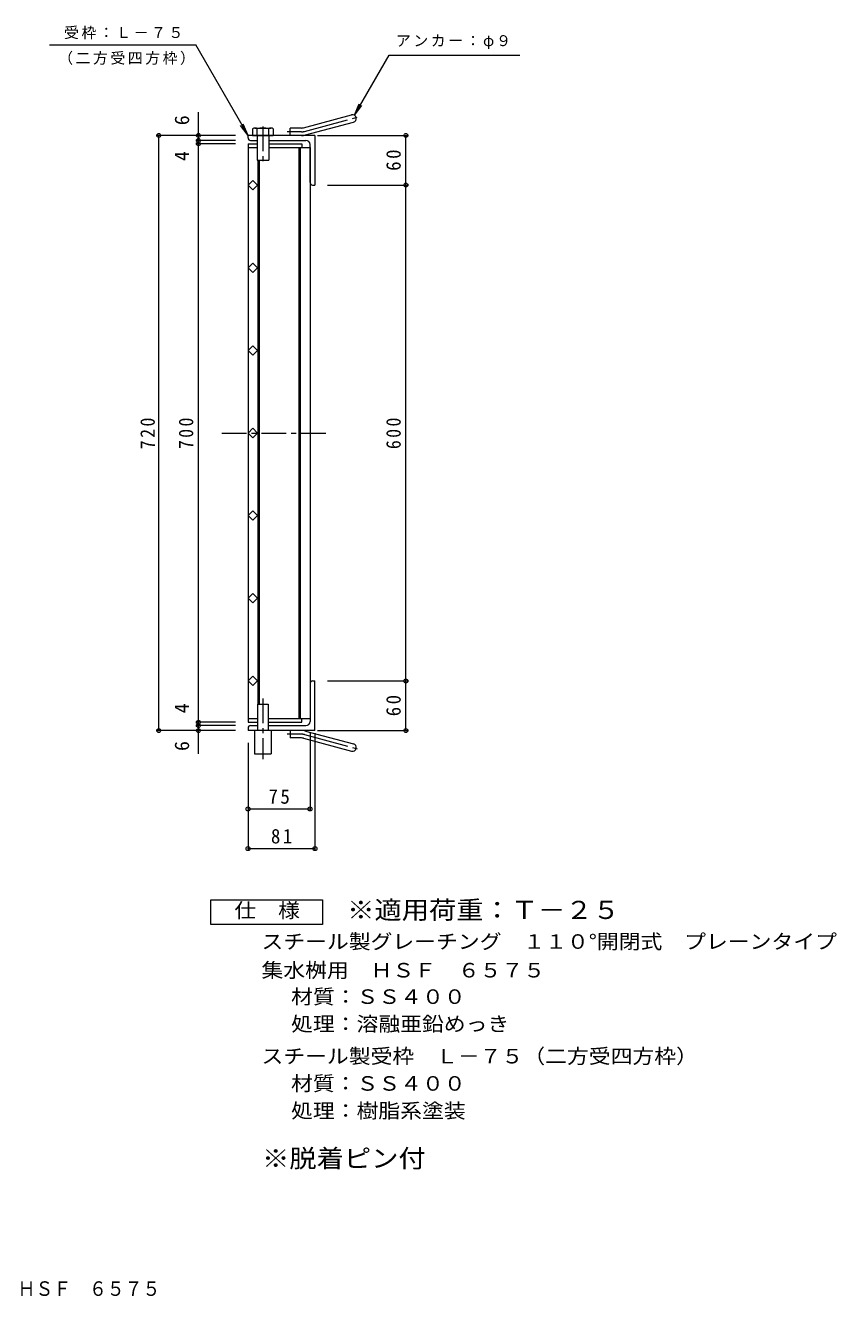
# Model space of a CAD drawing. Units: millimetres, scale not verified. Extents: x -1056 to 1060, y -823 to 802.
# Drawn here: x 78 to 1060, y -823 to 717 of the extents above; entities that cross this region are included whole.
import ezdxf
from ezdxf.enums import TextEntityAlignment as Align

# ---------------------------------------------------------------- set-up
doc = ezdxf.new("R2010")
doc.units = ezdxf.units.MM
doc.header["$LTSCALE"] = 6
doc.header["$PDMODE"] = 32
doc.header["$PDSIZE"] = 4.8
doc.linetypes.add('CHAIN1', pattern=[8, 5, -1, 1, -1])
doc.linetypes.add('CHAIN2', pattern=[12, 9, -1, 1, -1])
for name, color, linetype, lineweight in [('A-1', 2, 'Continuous', 9), ('A-2', 3, 'Continuous', 9), ('A-4', 7, 'Continuous', 9), ('A-5', 7, 'Continuous', 9), ('A-9', 4, 'Continuous', 9), ('F-4_F-4ﾚｲﾔ', 2, 'Continuous', 9)]:
    doc.layers.add(name, color=color, linetype=linetype, lineweight=lineweight)
doc.layers.add('F-5_F-5ﾚｲﾔ', color=2, linetype='Continuous')
doc.styles.add('ＭＳ ゴシック', font='')
doc.styles.get('ＭＳ ゴシック').set_extended_font_data('MS Gothic')

msp = doc.modelspace()

# ---------------------------------------------------------------- linework, layer by layer
at = {"layer": 'A-1'}
for p, q in [((414.98, 592.745), (473.171, 608.338)), ((398.835, 583.439), (398.835, 592.439)), ((412.65, 592.439), (398.835, 592.439)), ((417.309, 584.052), (475.5, 599.644)), ((428.835, 583.439), (347.835, 583.439)), ((347.835, 580.439), (347.835, 583.439)), ((350.835, 577.439), (358.835, 577.439)), ((372.835, 577.439), (417.835, 577.439)), ((422.835, 526.439), (422.835, 572.439)), ((428.835, 583.439), (428.835, 523.439)), ((425.835, 523.439), (428.835, 523.439)), ((425.835, -76.561), (428.835, -76.561)), ((428.835, -136.561), (428.835, -76.561)), ((422.835, -79.561), (422.835, -125.561)), ((347.835, -133.561), (347.835, -136.561)), ((428.835, -136.561), (347.835, -136.561)), ((350.835, -130.561), (359.335, -130.561)), ((372.335, -130.561), (417.835, -130.561)), ((398.835, -136.561), (398.835, -145.561)), ((417.309, -137.175), (475.5, -152.767)), ((412.65, -145.561), (398.835, -145.561)), ((414.98, -145.868), (473.171, -161.46))]:
    msp.add_line(p, q, dxfattribs=at)
at = {"layer": 'A-1', "linetype": 'CHAIN2'}
for p, q in [((416.144, 588.399), (481.311, 605.86)), ((412.65, 587.939), (395.03, 587.939)), ((412.65, -141.061), (395.03, -141.061)), ((416.144, -141.521), (481.311, -158.982))]:
    msp.add_line(p, q, dxfattribs=at)
at = {"layer": 'A-1'}
for centre, radius, start, end in [((474.335, 603.991), 4.5, 285.00014, 104.99991), ((412.65, 601.439), 9, 270, 285.00002), ((350.835, 580.439), 3, 180, 270), ((412.65, 601.439), 18, 270, 285), ((417.835, 572.439), 5, 0, 90), ((425.835, 526.439), 3, 180, 270), ((425.835, -79.561), 3, 90, 180), ((350.835, -133.561), 3, 90, 180), ((412.65, -154.561), 18, 74.99998, 89.99998), ((417.835, -125.561), 5, 270, 0), ((412.65, -154.561), 9, 74.99998, 90), ((474.335, -157.113), 4.5, 255.00008, 74.99986)]:
    msp.add_arc(centre, radius, start, end, dxfattribs=at)
at = {"layer": 'A-1', "linetype": 'CHAIN2'}
for centre, start, end in [((412.65, 601.439), 270, 284.99995), ((412.65, -154.561), 75.00005, 90)]:
    msp.add_arc(centre, 13.5, start, end, dxfattribs=at)
at = {"layer": 'A-2'}
for p, q in [((347.835, 573.439), (347.835, -126.562)), ((347.835, 573.439), (358.835, 573.439)), ((372.835, 573.439), (412.835, 573.439)), ((412.835, 573.439), (412.835, 568.939)), ((347.835, 568.939), (358.835, 568.939)), ((372.835, 568.939), (422.835, 568.939)), ((409.335, 568.939), (409.335, -122.062)), ((410.835, 568.939), (410.835, -122.062)), ((422.835, 568.939), (422.835, -122.062)), ((359.835, 553.439), (359.835, -104.864)), ((361.335, 553.438), (361.335, -104.864)), ((347.835, -122.062), (359.335, -122.062)), ((372.335, -122.062), (422.835, -122.062)), ((347.835, -126.562), (359.335, -126.562))]:
    msp.add_line(p, q, dxfattribs=at)
at = {"layer": 'A-2', "linetype": 'CHAIN1'}
msp.add_line((316.109, 223.439), (443.494, 223.439), dxfattribs=at)
at = {"layer": 'A-2'}
for points in [[(359.149, 523.439), (353.492, 517.782), (347.835, 523.439), (353.492, 529.096)], [(359.149, 423.439), (353.492, 417.782), (347.835, 423.439), (353.492, 429.096)], [(359.149, 323.439), (353.492, 317.782), (347.835, 323.439), (353.492, 329.096)], [(359.149, 223.439), (353.492, 217.782), (347.835, 223.439), (353.492, 229.096)], [(359.149, 123.439), (353.492, 117.782), (347.835, 123.439), (353.492, 129.096)], [(359.149, 23.438), (353.492, 29.095), (347.835, 23.438), (353.492, 17.781)], [(359.149, -76.562), (353.492, -70.905), (347.835, -76.562), (353.492, -82.219)]]:
    msp.add_lwpolyline(points, close=True, dxfattribs=at)
msp.add_lwpolyline([(372.335, -126.562), (412.835, -126.562), (412.835, -122.062)], dxfattribs=at)
at = {"layer": 'A-4'}
for p, q in [((287.835, -164.895), (287.835, 611.676)), ((332.835, 583.439), (238.035, 583.439)), ((239.835, -136.562), (239.835, 583.439)), ((332.835, 577.439), (286.035, 577.439)), ((332.835, 573.439), (286.035, 573.439)), ((431.835, 583.439), (540.635, 583.439)), ((538.835, -136.562), (538.835, 583.439)), ((443.835, 523.439), (540.635, 523.439)), ((443.835, -76.562), (540.635, -76.562)), ((332.835, -136.562), (238.035, -136.562)), ((332.835, -126.562), (286.035, -126.562)), ((332.835, -130.562), (286.035, -130.562)), ((431.835, -136.562), (540.635, -136.562)), ((347.835, -151.562), (347.835, -281.242)), ((422.835, -139.562), (422.835, -233.242)), ((428.835, -139.562), (428.835, -281.242)), ((347.835, -231.442), (422.835, -231.442)), ((347.835, -279.442), (428.835, -279.442))]:
    msp.add_line(p, q, dxfattribs=at)
for p in [(239.835, 583.439), (287.835, 583.439), (538.835, 583.439), (287.835, 577.439), (287.835, 573.439), (538.835, 523.439), (538.835, -76.562), (239.835, -136.562), (287.835, -126.562), (287.835, -130.562), (287.835, -136.562), (538.835, -136.562), (347.835, -231.442), (422.835, -231.442), (347.835, -279.442), (428.835, -279.442)]:
    msp.add_point(p, dxfattribs=at)
at = {"layer": 'A-5'}
for p, q in [((107.74, 693.064), (284.543, 693.064)), ((347.835, 583.439), (284.543, 693.064)), ((476.585, 607.888), (482.325, 621.746)), ((476.585, 607.888), (485.717, 619.788)), ((347.835, 583.439), (338.704, 595.339)), ((347.835, 583.439), (342.095, 597.297))]:
    msp.add_line(p, q, dxfattribs=at)
msp.add_lwpolyline([(476.585, 607.888), (518.619, 680.692), (676.571, 680.692)], dxfattribs=at)
at = {"layer": 'A-9'}
for p, q in [((356.116, 592.399), (375.555, 592.399)), ((358.835, 583.439), (358.835, 591.358)), ((372.835, 583.439), (372.835, 591.358)), ((378.274, 591.358), (378.274, 583.439)), ((358.835, 583.439), (358.835, 553.439)), ((372.835, 583.439), (372.835, 553.439)), ((358.835, 553.439), (372.835, 553.439)), ((359.335, -104.864), (372.335, -104.864)), ((359.335, -104.864), (359.335, -136.561)), ((372.335, -104.864), (372.335, -136.561)), ((355.835, -136.561), (355.835, -164.562)), ((375.835, -136.561), (375.835, -164.562)), ((355.835, -164.562), (375.835, -164.562))]:
    msp.add_line(p, q, dxfattribs=at)
at = {"layer": 'A-9', "linetype": 'CHAIN1'}
for p, q in [((365.835, 594.334), (365.835, 547.977)), ((365.835, -97.858), (365.835, -171.053))]:
    msp.add_line(p, q, dxfattribs=at)
at = {"layer": 'A-9'}
msp.add_lwpolyline([(353.396, 591.358), (353.396, 583.439), (378.274, 583.439)], dxfattribs=at)
for centre, radius, start, end in [((356.116, 588.325), 4.074, 48.12389, 131.8763), ((365.835, 568.333), 24.066, 73.09029, 106.90971), ((375.555, 588.325), 4.074, 48.1237, 131.87611)]:
    msp.add_arc(centre, radius, start, end, dxfattribs=at)
at = {"layer": 'F-4_F-4ﾚｲﾔ'}
msp.add_lwpolyline([(302.838, -371.224), (302.838, -341.224), (437.837, -341.224), (437.837, -371.224)], close=True, dxfattribs=at)

# ---------------------------------------------------------------- texts
at = {"layer": 'A-4', "color": 2, "style": 'ＭＳ ゴシック'}
for s, p in [('6', (281.835, 595.858)), ('4', (281.835, 552.525)), ('4', (281.835, -115.752)), ('6', (281.835, -161.305))]:
    msp.add_text(s, height=17.6, rotation=90, dxfattribs=at).set_placement(p, align=Align.BOTTOM_LEFT)
at = {"layer": 'A-4', "color": 2, "char_height": 17.6, "attachment_point": 7, "style": 'ＭＳ ゴシック'}
for s, insert, rotation in [('\\T1.27;\\W0.95;60', (532.835, 540.689), 90), ('\\T1.27;\\W0.9;720', (235.384, 203.93), 90.143), ('\\T1.27;\\W0.9;700', (281.835, 203.939), 90), ('\\T1.27;\\W0.9;600', (532.835, 203.939), 90), ('\\T1.27;\\W0.95;60', (532.835, -119.312), 90)]:
    msp.add_mtext(s, dxfattribs=dict(at, insert=insert, rotation=rotation))
for s, insert in [('\\T1.27;\\W0.95;75', (372.585, -225.442)), ('\\T1.27;\\W0.95;81', (375.585, -273.442))]:
    msp.add_mtext(s, dxfattribs=dict(at, insert=insert))
at = {"layer": 'A-5', "char_height": 13.2, "attachment_point": 7, "style": 'ＭＳ ゴシック'}
for s, insert in [('\\T1.17;受枠：Ｌ－７５', (125.187, 699.951)), ('\\T1.17;アンカー：φ９', (526.816, 687.977)), ('\\T1.17;（二方受四方枠）', (118.112, 668.821))]:
    msp.add_mtext(s, dxfattribs=dict(at, insert=insert))
at = {"layer": 'F-4_F-4ﾚｲﾔ', "style": 'ＭＳ ゴシック', "width": 1.1}
for s, p in [('仕\u3000様', (331.338, -368.225)), ('スチール製グレーチング\u3000１１０°開閉式\u3000プレーンタイプ', (364.091, -405.977)), ('集水桝用\u3000ＨＳＦ\u3000６５７５', (364.091, -440.664)), ('材質：ＳＳ４００', (399.919, -472.646)), ('処理：溶融亜鉛めっき', (399.919, -505.647)), ('スチール製受枠\u3000Ｌ－７５（二方受四方枠）', (364.092, -544.647)), ('材質：ＳＳ４００', (399.918, -577.647)), ('処理：樹脂系塗装', (399.918, -610.647))]:
    msp.add_text(s, height=17.6, dxfattribs=at).set_placement(p, align=Align.BOTTOM_LEFT)
at = {"layer": 'F-4_F-4ﾚｲﾔ', "color": 3, "style": 'ＭＳ ゴシック', "width": 1.1}
msp.add_text('※脱着ピン付', height=21.99, dxfattribs=at).set_placement((364.849, -671.861), align=Align.BOTTOM_LEFT)
at = {"layer": 'F-5_F-5ﾚｲﾔ', "color": 3, "style": 'ＭＳ ゴシック', "width": 1.1}
msp.add_text('※適用荷重：Ｔ－２５', height=21.99, dxfattribs=at).set_placement((467.837, -371.224), align=Align.BOTTOM_LEFT)
at = {"layer": 'F-5_F-5ﾚｲﾔ', "style": 'ＭＳ ゴシック', "width": 0.9}
msp.add_text('集水桝用\u3000ＨＳＦ\u3000６５７５', height=17.6, dxfattribs=at).set_placement((-39.071, -825.907), align=Align.BOTTOM_LEFT)

doc.saveas('drawing.dxf')
